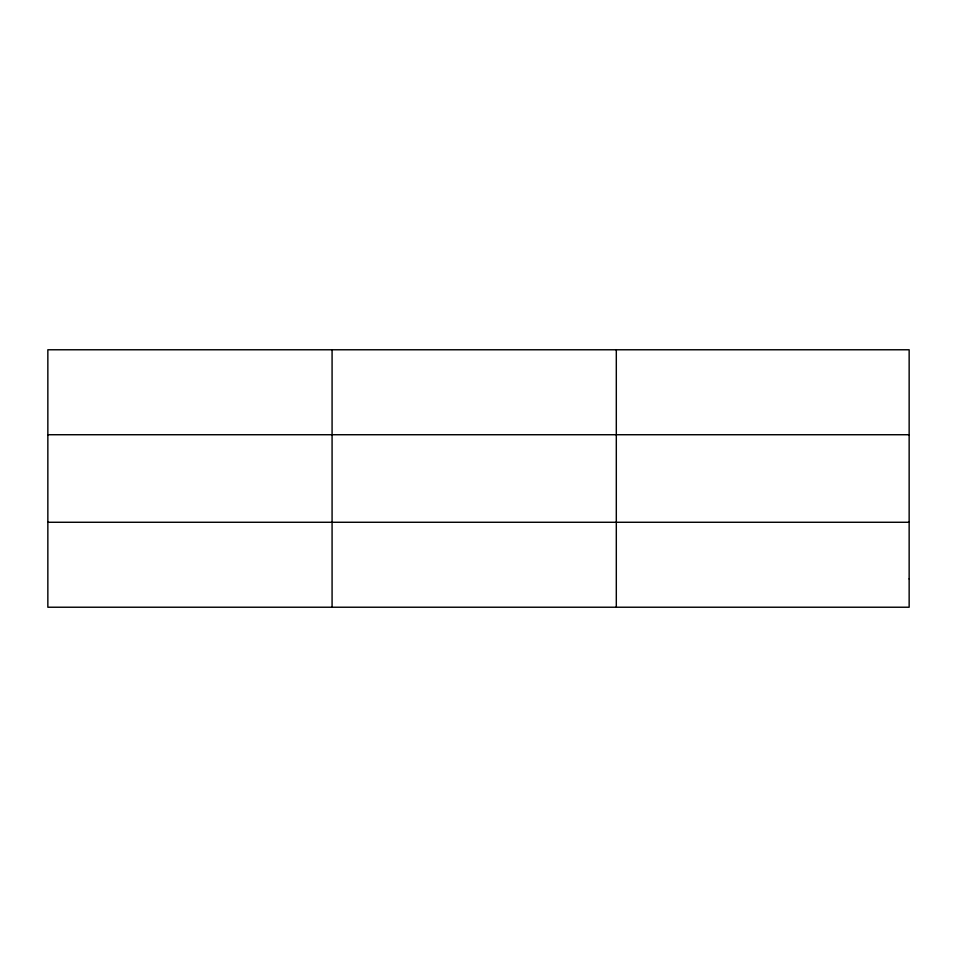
<?xml version="1.0" encoding="UTF-8"?>
<svg xmlns="http://www.w3.org/2000/svg" width="957" height="957" viewBox="0 0 957 957"><rect width="100%" height="100%" fill="white"/><g stroke="black" fill="none" stroke-linecap="round" stroke-linejoin="round"><path stroke-width="1.44" d="M332.079 607.228L332.079 349.772M616.308 607.228L616.308 349.772M47.85 434.729L909.15 434.729M47.85 522.271L909.15 522.271M909.15 578.913L909.15 607.228L47.85 607.228L47.85 349.772L909.15 349.772L909.15 578.913"/></g></svg>
